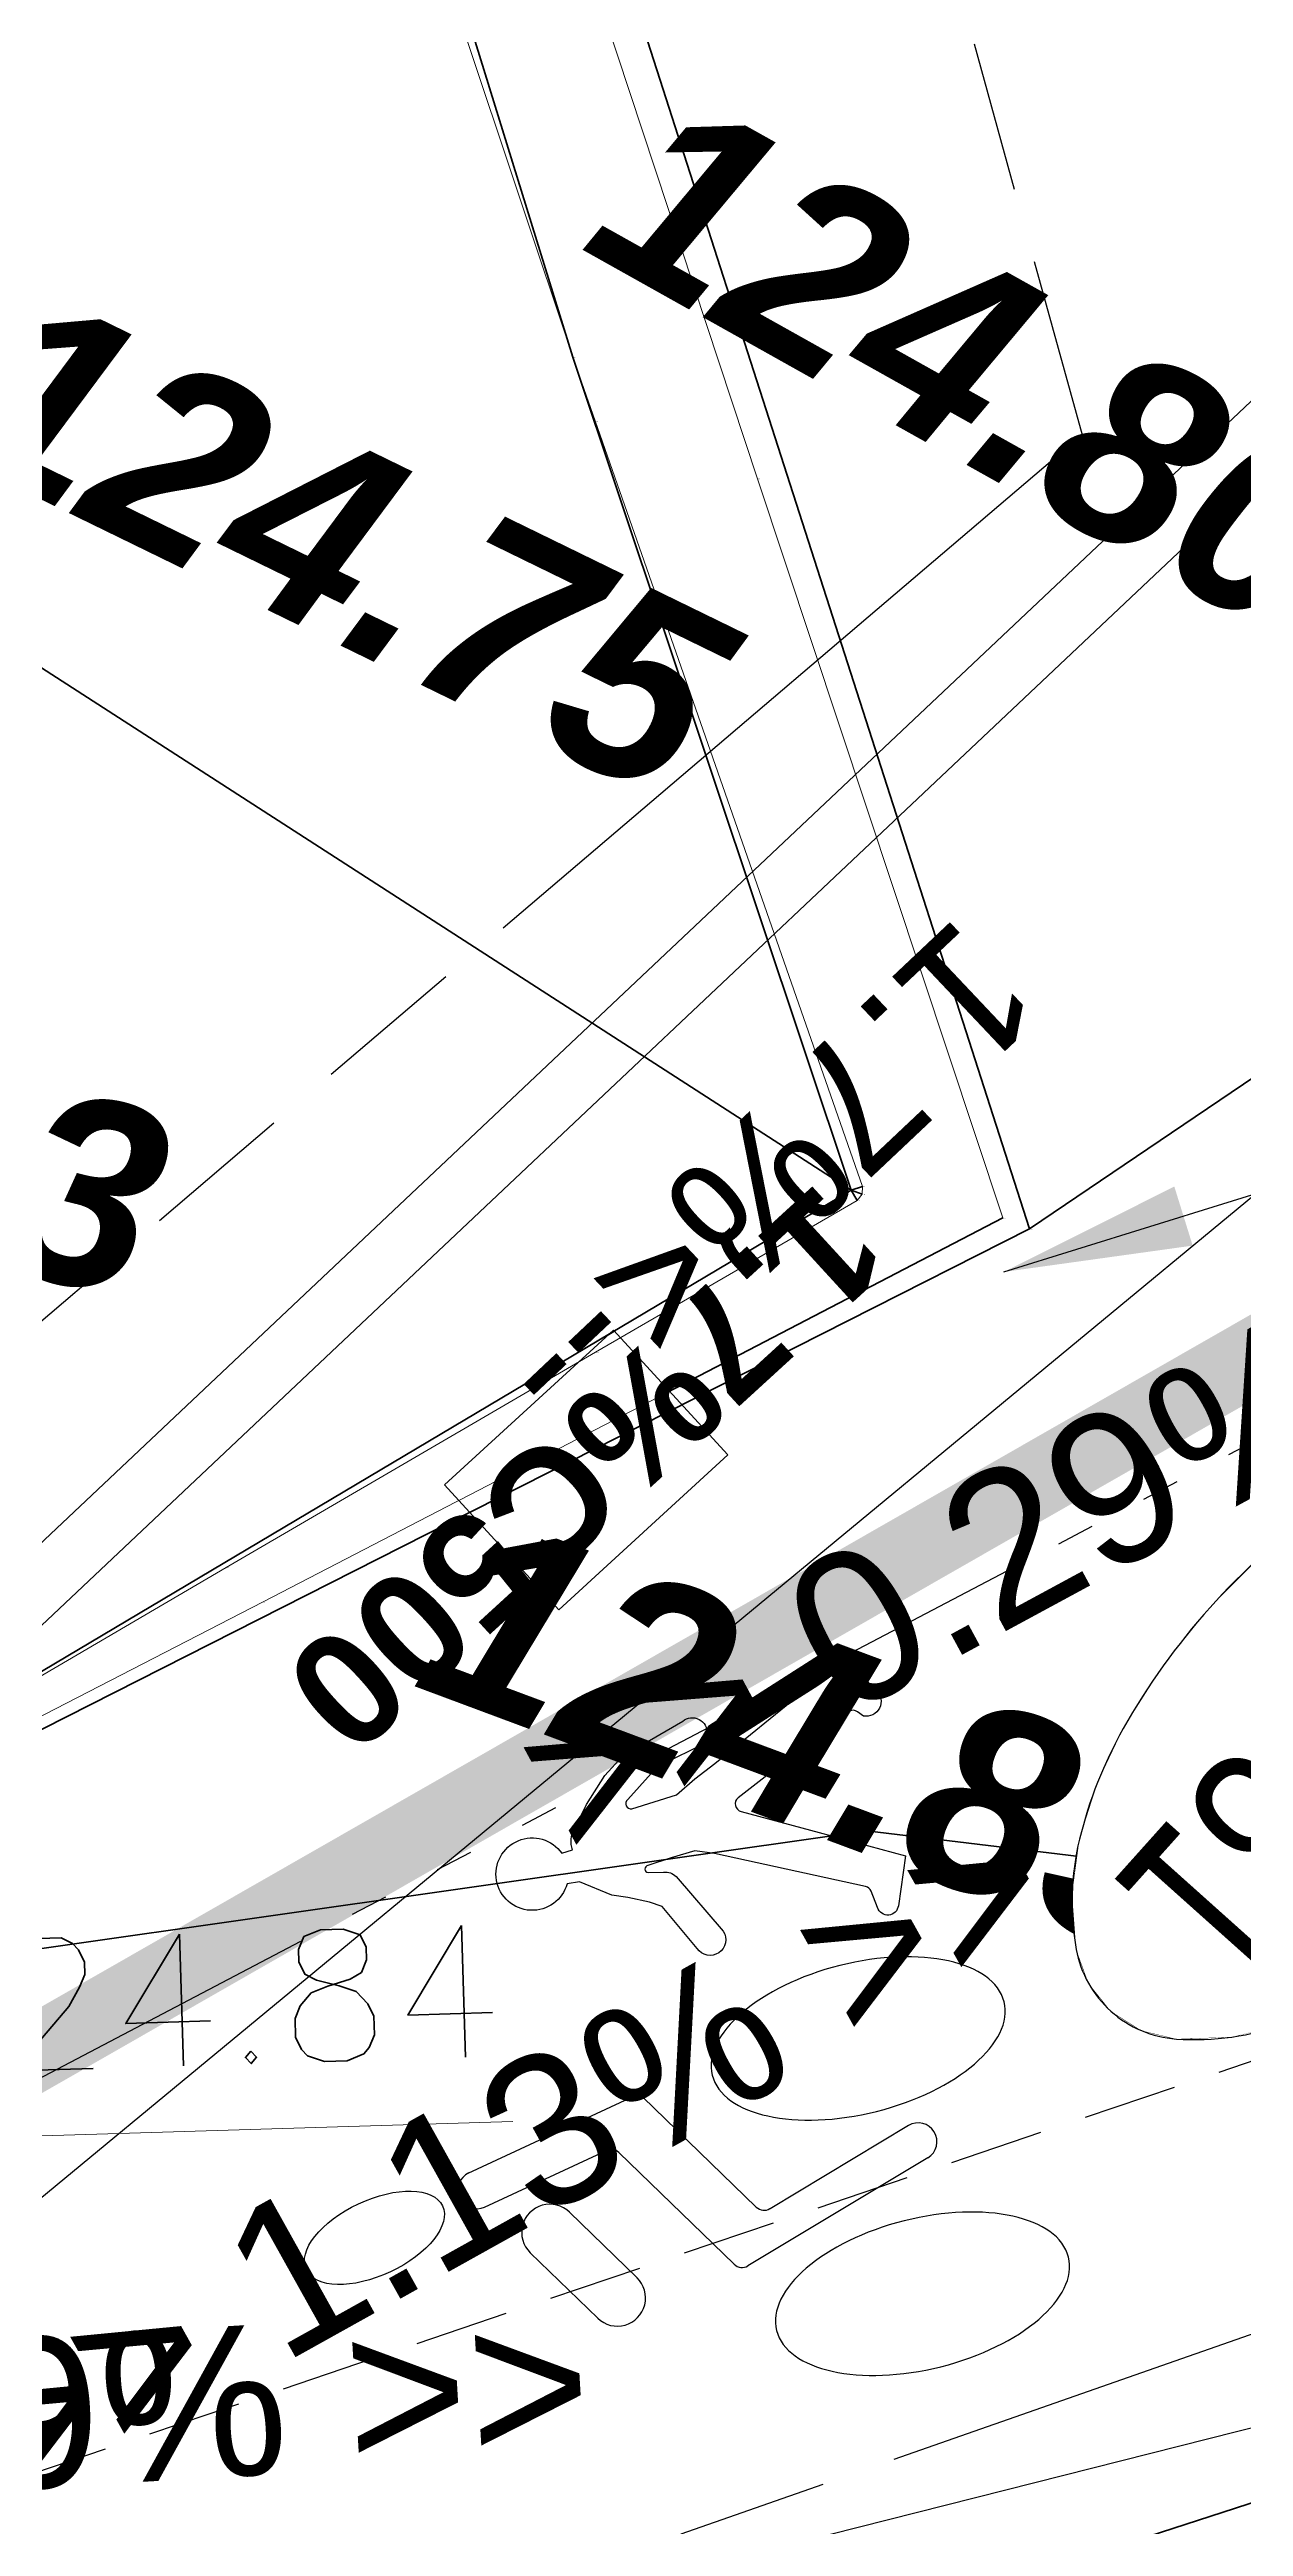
# Model space of a CAD drawing. Header units: metres. Extents: x -2858 to 512, y -1995 to 1252.
# Drawn here: x -1178.49 to -1175.31, y -910.06 to -903.48 of the extents above; entities that cross this region are included whole.
import ezdxf
from ezdxf import colors
from ezdxf.entities.mleader import LeaderData, LeaderLine
from ezdxf.enums import TextEntityAlignment as Align
from ezdxf.lldxf.tags import DXFTag
from ezdxf.math import Vec2, Vec3

# ---------------------------------------------------------------- set-up
doc = ezdxf.new("R2010")
doc.units = ezdxf.units.M
for name, pattern in [('AEP-2', [3.9, 2.5, -0.2, 0.4, -0.2, 0.4, -0.2]), ('CACHE', [0.375, 0.25, -0.125]), ('ECL-3', [1.82, 1.2, -0.155, 0, -0.155, 0, -0.155, 0, -0.155])]:
    doc.linetypes.add(name, pattern=pattern)
for name, color, linetype in [('--ui- Rsx Humides- EP texte', 5, 'Continuous'), ('04-NIV-COT', 1, 'Continuous'), ('05.2-EP-TXT', 5, 'Continuous'), ('07-AEP-RES', 94, 'AEP-2'), ('DWG_Projet_-_Pro - 1', 7, 'Continuous')]:
    doc.layers.add(name, color=color, linetype=linetype)
for name, color, linetype, lineweight, true_color in [('03-HCH-15x30-0 à 10cm', 7, 'Continuous', 0, 0xb3ffff), ('Ass - EP - Réseau', 5, 'Continuous', 0, 0x0000ff), ('Ass - EP - Textes - Tronçons', 5, 'Continuous', 0, 0x0000ff), ('Surface Projet - Textes - Altitudes', 7, 'Continuous', 0, 0x333399), ('Surface PROJET VOIRIE - Cotations - Cotation Points', 7, 'Continuous', 0, 0xc02000), ('Surface PROJET VOIRIE - Entrées en terre talus', 5, 'Continuous', 0, 0x0000ff), ("Surface PROJET VOIRIE - Réseaux d'écoulement", 7, 'Ligne écoulement', 70, 0x33cccc), ('Surface PROJET VOIRIE - Surfaces projet', 7, 'Continuous', 0, 0x333399), ('Surface PROJET VOIRIE - Textes - Altitudes', 7, 'Continuous', 0, 0x333399), ('Surface PROJET VOIRIE - Textes - Pente des côtés', 7, 'Continuous', 0, 0x333399)]:
    doc.layers.add(name, color=color, linetype=linetype, lineweight=lineweight, true_color=true_color)
for name, color, linetype, lineweight in [('04-NIV-MSQ', 255, 'Continuous', 0), ('05.2-EP-400PVC', 5, 'Continuous', 30), ('10-ECL-U1000R2V+TPC63', 32, 'ECL-3', 30), ('11-TEL-PVC28X2', 6, 'CACHE', 30), ('11-TEL-PVC45X3', 6, 'Continuous', 30)]:
    doc.layers.add(name, color=color, linetype=linetype, lineweight=lineweight)
doc.styles.add('Altitude Surfaces projet', font='arialbi.ttf', dxfattribs={"height": 0.5})
doc.styles.add('ARIAL', font='arial.ttf')
doc.styles.add('ARIAL GRAS', font='arialbd.ttf')
doc.styles.add('Cotation', font='romans.shx')
doc.styles.add('CoteHor.3', font='arial.ttf', dxfattribs={"height": 0.0017})
doc.styles.add('Mensura_Standard', font='arial.ttf', dxfattribs={"height": 1})
doc.styles.add('Pente en plan', font='arial.ttf', dxfattribs={"height": 0.35})
doc.styles.add('Pente Surfaces projet', font='arial.ttf', dxfattribs={"height": 0.4})
doc.styles.get("Standard").update_dxf_attribs({"font": 'arial.ttf'})
tags = doc.linetypes.add('Ligne écoulement', pattern='A,5,[">",Mensura_Standard,S=2,R=0,X=0,Y=-1],0', length=5).pattern_tags.tags
tags[13:14] = [DXFTag(74, 4), DXFTag(75, 0), DXFTag(340, '0'), DXFTag(46, 0.0), DXFTag(50, 0.0), DXFTag(44, 0.0), DXFTag(45, 0.0)]
doc.dimstyles.get("Standard").update_dxf_attribs({"dimtxt": 0.18, "dimasz": 0.18, "dimexe": 0.18, "dimexo": 0.0625, "dimgap": 0.09, "dimtad": 0, "dimtih": 1, "dimtoh": 1, "dimdec": 4, "dimzin": 0, "dimdsep": 46, "dimtxsty": 'Standard', "dimcen": 0.09, "dimadec": 0, "dimazin": 0, "dimtfac": 1, "dimtdec": 4, "dimtofl": 0, "dimtmove": 0, "dimatfit": 3, "dimfxl": 1, "dimtolj": 1, "dimtzin": 0, "dimarcsym": 0})

# ---------------------------------------------------------------- blocks, each defined once
blk = doc.blocks.new('cyciste')
at = {"layer": 'DWG_Projet_-_Pro - 1', "color": 7, "linetype": 'Continuous', "ltscale": 2}
for p, q in [((-0.1265, 0.3501), (0.1564, -0.0474)), ((-0.2073, 0.2911), (0, 0)), ((0.0005, -0.034), (-0.2363, -0.3892)), ((0.1567, -0.0701), (-0.0761, -0.4193)), ((0.1357, -0.8439), (-0.2338, -0.4257)), ((0.2106, -0.7776), (-0.0736, -0.4559))]:
    blk.add_line(p, q, dxfattribs=at)
at = {"layer": 'DWG_Projet_-_Pro - 1', "ltscale": 2, "flags": 128}
blk.add_lwpolyline([(-0.3184, -0.1416), (-0.1796, 0.0663, 1.000283), (-0.3043, 0.1496), (-0.4431, -0.0584, 1.0002)], format="xyb", close=True, dxfattribs=at)
at = {"layer": 'DWG_Projet_-_Pro - 1', "color": 7, "linetype": 'Continuous', "ltscale": 2}
for centre, radius, start, end in [((-0.1662, 0.3198), 0.05, 35.44569, 215.43357), ((-0.0245, -0.0174), 0.03, 326.34395, 35.35061), ((0.1401, -0.0589), 0.02, 326.33198, 35.3547), ((-0.2113, -0.4058), 0.03, 146.31397, 221.48828), ((-0.0511, -0.4359), 0.03, 146.30211, 221.45527), ((0.1731, -0.8107), 0.05, 221.46844, 41.45632)]:
    blk.add_arc(centre, radius, start, end, dxfattribs=at)
for centre, major_axis, start_param, end_param in [((-0.3406, 0.564), (-0.1164, 0.1627), 6.283185, 12.566361), ((0.414, -0.6042), (-0.1664, 0.3637), 0, 6.283175), ((-0.2225, -0.8955), (-0.1664, 0.3637), 0, 6.283175)]:
    blk.add_ellipse(centre, major_axis=major_axis, ratio=0.5, start_param=start_param, end_param=end_param, dxfattribs=at)
blk = doc.blocks.new('MENSURA_LEADER69', base_point=(-1134.9953, -929.2855))
at = {"layer": 'Surface PROJET VOIRIE - Cotations - Cotation Points'}
blk.add_line((-1134.9953, -929.2855), (-1133.1845, -929.2855), dxfattribs=at)
at = {"layer": 'Surface PROJET VOIRIE - Cotations - Cotation Points', "style": 'Cotation'}
blk.add_text('124.84', height=0.35, dxfattribs=at).set_placement((-1134.8495, -928.7605), align=Align.TOP_LEFT)
blk = doc.blocks.new('PENTE')
at = {"layer": 'Surface PROJET VOIRIE - Textes - Pente des côtés', "color": 24, "true_color": 0x993300, "style": 'Pente Surfaces projet'}
for s, rotation, p in [('>> 0.21% >>', 160.92499, (3039.2669, -595.1556)), ('>> 0.49% >>', 139.67628, (3044.2267, -596.6961)), ('>> 1.13% >>', 165.48731, (3042.755, -596.2518))]:
    blk.add_text(s, height=0.4, rotation=rotation, dxfattribs=at).set_placement(p, align=Align.MIDDLE_CENTER)
at = {"layer": 'Surface PROJET VOIRIE - Textes - Pente des côtés', "color": 96, "true_color": 0x008000, "style": 'Pente Surfaces projet'}
blk.add_text('>> 0.29% >>', height=0.4, rotation=164.77457, dxfattribs=at).set_placement((3040.4919, -596.4538), align=Align.MIDDLE_CENTER)
blk = doc.blocks.new('ALTI')
at = {"layer": 'Surface PROJET VOIRIE - Textes - Altitudes', "color": 24, "true_color": 0x993300, "style": 'Altitude Surfaces projet'}
for s, rotation, p in [('124.83', 111.38942, (3569.4511, -887.4379)), ('124.80', 102.56867, (3566.2949, -889.6168)), ('124.75', 105.82008, (3567.831, -890.5332))]:
    blk.add_text(s, height=0.5, rotation=rotation, dxfattribs=at).set_placement(p, align=Align.MIDDLE_LEFT)
at = {"layer": 'Surface PROJET VOIRIE - Textes - Altitudes', "color": 96, "true_color": 0x008000, "style": 'Altitude Surfaces projet'}
blk.add_text('124.83', height=0.5, rotation=117.93681, dxfattribs=at).set_placement((3570.1933, -890.578), align=Align.MIDDLE_LEFT)
blk = doc.blocks.new('NIV-HG')
h = blk.add_hatch(color=256)
edge = h.paths.add_edge_path()
edge.add_arc((0.1, -0.1), 0.0187, 180, 360)
edge.add_arc((0.1, -0.1), 0.0187, 0, 180)
blk.add_lwpolyline([(0.0812, -0.1, 1), (0.1187, -0.1, 1)], format="xyb", close=True)
at = {"layer": '04-NIV-MSQ', "flags": 128}
blk.add_lwpolyline([(0.175, -0.375), (0.1811, -0.3387), (0.1985, -0.3063), (0.2379, -0.2654), (0.2848, -0.2336), (0.3404, -0.2087), (0.3988, -0.1915), (0.4739, -0.1791), (0.55, -0.175), (0.6261, -0.1791), (0.7012, -0.1915), (0.7596, -0.2087), (0.8152, -0.2336), (0.8621, -0.2654), (0.9015, -0.3063), (0.9189, -0.3387), (0.925, -0.375), (0.9189, -0.4113), (0.9015, -0.4437), (0.8621, -0.4846), (0.8152, -0.5164), (0.7596, -0.5413), (0.7012, -0.5585), (0.6261, -0.5709), (0.55, -0.575), (0.4739, -0.5709), (0.3988, -0.5585), (0.3404, -0.5413), (0.2848, -0.5164), (0.2379, -0.4846), (0.1985, -0.4437), (0.1811, -0.4113)], close=True, dxfattribs=at)
blk.add_wipeout([(0.175, -0.375), (0.1811, -0.3387), (0.1985, -0.3063), (0.2379, -0.2654), (0.2848, -0.2336), (0.3404, -0.2087), (0.3988, -0.1915), (0.4739, -0.1791), (0.55, -0.175), (0.6261, -0.1791), (0.7012, -0.1915), (0.7596, -0.2087), (0.8152, -0.2336), (0.8621, -0.2654), (0.9015, -0.3063), (0.9189, -0.3387), (0.925, -0.375), (0.9189, -0.4113), (0.9015, -0.4437), (0.8621, -0.4846), (0.8152, -0.5164), (0.7596, -0.5413), (0.7012, -0.5585), (0.6261, -0.5709), (0.55, -0.575), (0.4739, -0.5709), (0.3988, -0.5585), (0.3404, -0.5413), (0.2848, -0.5164), (0.2379, -0.4846), (0.1985, -0.4437), (0.1811, -0.4113)]).dxf.layer = '04-NIV-MSQ'
blk.add_lwpolyline([(0.175, -0.375, 0.166601), (0.1985, -0.4437, 0.105514), (0.2848, -0.5164, 0.068239), (0.3988, -0.5585, 0.054409), (0.55, -0.575, 0.054409), (0.7012, -0.5585, 0.068239), (0.8152, -0.5164, 0.105514), (0.9015, -0.4437, 0.166601), (0.925, -0.375, 0.166601), (0.9015, -0.3063, 0.105514), (0.8152, -0.2336, 0.068239), (0.7012, -0.1915, 0.054409), (0.55, -0.175, 0.054409), (0.3988, -0.1915, 0.068239), (0.2848, -0.2336, 0.105514), (0.1985, -0.3063, 0.166601)], format="xyb", close=True)
at = {"style": 'ARIAL', "width": 0.75}
blk.add_attdef('COTE', text='', height=0.175, dxfattribs=at).set_placement((0.55, -0.375), align=Align.MIDDLE_CENTER)
blk = doc.blocks.new('ASSAI')
at = {"layer": 'Ass - EP - Réseau', "flags": 128}
for points in [[(1260.0129, -334.2165), (1247.4403, -333.1588)], [(1260.0045, -334.3764), (1247.4269, -333.3182)]]:
    blk.add_lwpolyline(points, dxfattribs=at)
at = {"layer": 'Surface PROJET VOIRIE - Entrées en terre talus', "flags": 128}
for points in [[(1252.075, -335.8626), (1252.5469, -335.0756), (1252.6333, -334.9188), (1253.6763, -333.0321), (1253.6763, -333.0321), (1253.6921, -333.0181), (1253.7132, -333.0174), (1254.4779, -333.2664), (1255.559, -333.6161), (1257.587, -334.2662)], [(1257.7286, -334.3093), (1255.5619, -333.4815), (1254.4559, -333.0622), (1253.4898, -332.6978), (1252.4605, -334.4949), (1251.7593, -335.7151)]]:
    blk.add_lwpolyline(points, dxfattribs=at)
at = {"layer": "Surface PROJET VOIRIE - Réseaux d'écoulement", "flags": 128}
for points in [[(1275.7632, -328.747), (1277.4452, -332.0378), (1277.7642, -334.1341), (1277.7642, -334.1354), (1277.764, -334.1354), (1277.764, -334.1354), (1277.6375, -334.1311), (1276.0817, -334.0777), (1274.4615, -333.9068), (1271.2104, -333.5639), (1270.4638, -333.4663), (1269.4192, -333.3878), (1268.7012, -333.294), (1263.1044, -332.5457), (1262.8882, -332.4021), (1258.6563, -331.3444), (1257.183, -331.2027), (1256.8491, -330.9221), (1256.5365, -330.4747), (1252.2012, -327.9529), (1251.8949, -327.7748)], [(1257.8715, -334.3555), (1257.8723, -334.353), (1257.8756, -334.3433), (1254.945, -331.8804), (1252.2012, -327.9529)], [(1253.4637, -332.6258), (1250.8421, -331.9675)], [(1259.2814, -334.7653), (1257.8756, -334.3433), (1257.7424, -334.2915), (1257.7364, -334.2891), (1254.4727, -333.0186), (1253.4637, -332.6258), (1251.682, -335.6699)], [(1253.4898, -332.6978), (1254.4559, -333.0622), (1254.4665, -333.0348), (1254.4727, -333.0186)], [(1253.6763, -333.0321), (1253.7037, -333.0477), (1254.1352, -335.7713), (1253.8825, -336.2181), (1253.4694, -336.9702), (1252.1957, -339.3009), (1249.7067, -343.7159), (1247.9102, -346.8439), (1243.9569, -353.7864), (1243.6297, -354.3655), (1243.3762, -354.8469), (1241.7397, -357.9164), (1241.7397, -357.9164), (1241.671, -357.973), (1241.581, -357.9626), (1239.8053, -356.9404)], [(1253.6921, -333.0181), (1253.7037, -333.0477)], [(1253.7132, -333.0174), (1253.7037, -333.0477)], [(1252.5469, -335.0756), (1253.7037, -333.0477)], [(1253.7037, -333.0477), (1252.5469, -335.0756)], [(1257.587, -334.2662), (1253.7037, -333.0477)], [(1252.5469, -335.0756), (1252.075, -335.8626), (1251.0961, -338.1809)]]:
    blk.add_lwpolyline(points, dxfattribs=at)
at = {"layer": 'Surface PROJET VOIRIE - Surfaces projet', "flags": 128}
for points in [[(1292.5216, -315.1478), (1289.6612, -321.1247), (1289.4599, -321.1208), (1288.6921, -322.7984), (1284.2281, -330.3428), (1283.2858, -331.4959), (1281.6258, -333.0287), (1279.9253, -333.8925), (1278.3927, -334.2637), (1276.0807, -334.2579), (1268.7012, -333.294), (1262.8882, -332.4021), (1258.6563, -331.3444), (1257.0939, -330.7989), (1251.8949, -327.7748), (1247.2337, -325.1421), (1240.1929, -320.6293), (1237.3695, -318.0317), (1232.5534, -323.998), (1236.4486, -324.8289), (1243.4732, -329.2611), (1243.5637, -330.5642), (1239.0492, -327.7556), (1235.0638, -333.6862)], [(1246.4585, -345.1604), (1250.9733, -338.254), (1248.619, -336.7518), (1250.1557, -334.7009), (1251.682, -335.6699), (1253.4637, -332.6258), (1257.8756, -334.3433), (1260.4081, -335.1035), (1260.4875, -335.1764), (1268.3367, -336.0194), (1275.713, -337.315), (1278.7685, -337.5253), (1281.4194, -336.586), (1283.25, -336.1011), (1285.8706, -333.3175), (1286.8124, -335.2101), (1287.0622, -337.6291), (1287.1728, -340.4567), (1288.6941, -340.6131), (1288.4236, -337.5123), (1288.0934, -334.944), (1286.6598, -331.8277), (1291.0344, -324.195), (1292.0928, -322.5235)], [(1241.6402, -357.8601), (1254.1352, -335.7713), (1264.3367, -337.3911), (1278.5596, -338.9217), (1286.4909, -340.1233), (1286.6016, -336.2783), (1285.5838, -334.0883), (1283.0711, -336.4301), (1278.8941, -337.6891), (1275.0842, -337.4426), (1267.2479, -336.1832), (1260.4875, -335.1764), (1253.7037, -333.0477), (1252.093, -335.8713), (1250.5712, -339.7272), (1246.7135, -345.176)]]:
    blk.add_lwpolyline(points, dxfattribs=at)
at = {"layer": 'Surface PROJET VOIRIE - Cotations - Cotation Points', "rotation": 133.5650505867652}
blk.add_blockref('MENSURA_LEADER69', (1257.3969, -333.3778), dxfattribs=at)
at = {"layer": 'Ass - EP - Textes - Tronçons', "style": 'Pente en plan'}
blk.add_text(' 1.7%<--', height=0.35, rotation=355.19082, dxfattribs=at).set_placement((1253.7441, -333.4954), align=Align.BOTTOM_CENTER)
at = {"layer": 'Surface PROJET VOIRIE - Textes - Altitudes', "color": 24, "true_color": 0x993300, "style": 'CoteHor.3'}
blk.add_text('124.83', height=0.0017, rotation=109.19397, dxfattribs=at).set_placement((1253.4627, -332.6228), align=Align.MIDDLE_LEFT)
at = {"layer": 'Surface PROJET VOIRIE - Textes - Altitudes', "color": 105, "true_color": 0x339966, "style": 'CoteHor.3'}
for s, p in [('124.89', (1253.4901, -332.6975)), ('124.88', (1253.6766, -333.0318)), ('124.88', (1253.6766, -333.0318)), ('124.88', (1253.6924, -333.0178)), ('124.88', (1253.7135, -333.0171)), ('124.88', (1254.4562, -333.0619)), ('124.88', (1254.4782, -333.2661)), ('124.87', (1255.5622, -333.4812)), ('124.87', (1255.5593, -333.6158)), ('124.86', (1252.4608, -334.4946)), ('124.85', (1252.6336, -334.9185)), ('124.85', (1252.5472, -335.0753))]:
    blk.add_text(s, height=0.0017, rotation=133.56505, dxfattribs=at).set_placement(p, align=Align.TOP_LEFT)
at = {"layer": 'Surface PROJET VOIRIE - Textes - Altitudes', "color": 96, "true_color": 0x008000, "style": 'CoteHor.3'}
blk.add_text('124.85', height=0.0017, rotation=111.43818, dxfattribs=at).set_placement((1253.7075, -333.0573), align=Align.MIDDLE_LEFT)
at = {"layer": 'Surface PROJET VOIRIE - Cotations - Cotation Points', "linetype": 'Continuous', "lineweight": 0}
blk.add_leader([(1253.595, -332.6002), (1252.2589, -331.8008)], dimstyle='Standard', override={"dimasz": 0.5}, dxfattribs=at)

msp = doc.modelspace()

# ---------------------------------------------------------------- linework, layer by layer
at = {"layer": '03-HCH-15x30-0 à 10cm', "const_width": 0.2, "flags": 128}
msp.add_lwpolyline([(-1189.4037, -948.9367), (-1191.0613, -943.396), (-1192.5209, -940.9618), (-1193.4232, -938.2456), (-1196.0861, -929.2213), (-1196.1406, -924.8134), (-1194.314, -921.052), (-1180.1071, -909.7109), (-1173.6082, -905.9897)], dxfattribs=at)
at = {"layer": '05.2-EP-400PVC', "flags": 128}
msp.add_lwpolyline([(-1183.6024, -976.2337), (-1188.9495, -949.3982), (-1195.3835, -928.7968), (-1195.4139, -925.0696), (-1179.5841, -910.0769), (-1169.809, -901.9924)], dxfattribs=at)
at = {"layer": '07-AEP-RES', "flags": 128}
msp.add_lwpolyline([(-1151.7977, -901.3272), (-1179.4855, -911.0195), (-1191.2589, -921.577), (-1195.2834, -926.4706), (-1195.1807, -927.894), (-1196.2274, -928.1645)], dxfattribs=at)
at = {"layer": '11-TEL-PVC45X3', "flags": 128}
msp.add_lwpolyline([(-1155.8395, -904.8811), (-1179.6558, -910.9039), (-1193.5758, -924.285), (-1193.752, -925.9014), (-1193.8075, -926.8226), (-1193.2458, -929.8109), (-1186.6227, -949.4518), (-1186.642, -949.9437), (-1185.1728, -959.7835), (-1182.499, -973.0997), (-1182.2132, -974.0682), (-1175.7067, -985.2723)], dxfattribs=at)

# ---------------------------------------------------------------- next in the draw order: leaders
at = {"layer": '--ui- Rsx Humides- EP texte', "color": 5, "linetype": 'ByBlock', "ltscale": 2}
ml = msp.add_multileader_mtext('Standard', dxfattribs=at)
ml.set_content('{\\fVerdana|b0|i0|c0|p34;\\LBassin de rétention type infiltration ballast\\l hyp 20ANS\\PVolume utile =152m3 V réel:456m3 surface au sol 347m²\\PSOIT HT REMPLISSAGE 1,31ml}', color=5)
ml.set_leader_properties()
ml.build(insert=Vec2(0, 0))
ml.multileader.update_dxf_attribs({"has_text_frame": 1, "text_right_attachment_type": 6, "dogleg_length": 0.36, "arrow_head_size": 1.04})
ctx = ml.context
ctx.base_point, ctx.char_height, ctx.arrow_head_size, ctx.landing_gap_size, ctx.plane_origin, ctx.plane_x_axis, ctx.plane_y_axis = Vec3(-1179.2421, -896.3174), 0.48, 1.04, 0.32, Vec3(-1194.9249, -921.9813), Vec3(-0.634365, -0.773033), Vec3(0.773033, -0.634365)
ctx.right_attachment = 6
notes = []
notes.append((ctx, [(0, (1, 1, 0), (-1179.0138, -896.0391), (-0.634365, -0.773033), 0.36, [(0, [(-1171.8908, -888.5925)], 0, [])])]))
ctx.mtext.insert, ctx.mtext.text_direction, ctx.mtext.rotation, ctx.mtext.flow_direction = Vec3(-1179.2135, -896.7549), Vec3(-0.634365, -0.773033), 0.043028, 5
ctx.mtext.has_bg_fill, ctx.mtext.bg_color, ctx.mtext.bg_scale_factor, ctx.mtext.bg_transparency, ctx.mtext.use_window_bg_color = 1, -1027028792, 1.5, 0, 1
for ctx, leaders in notes:
    for number, flags, end, landing, length, lines in leaders:
        leader = LeaderData()
        leader.index, (leader.has_last_leader_line, leader.has_dogleg_vector, leader.attachment_direction) = number, flags
        leader.last_leader_point, leader.dogleg_vector, leader.dogleg_length = Vec3(end), Vec3(landing), length
        for number, points, colour, breaks in lines:
            line = LeaderLine()
            line.index, line.vertices, line.color, line.breaks = number, Vec3.list(points), colors.encode_raw_color(colour), breaks
            leader.lines.append(line)
        ctx.leaders.append(leader)

# ---------------------------------------------------------------- next in the draw order: linework, layer by layer
at = {"linetype": 'Continuous', "ltscale": 2, "flags": 128}
msp.add_lwpolyline([(-1177.0789, -908.3486), (-1177.1118, -908.3537, -4.4428), (-1177.126, -908.2724), (-1177.0979, -908.2633, -0.2073), (-1177.0924, -908.2078), (-1177.0601, -908.1429), (-1177.0112, -908.066), (-1176.9651, -908.0146), (-1176.8045, -907.9211, -1.1674), (-1176.7648, -907.9893), (-1176.8437, -908.0288), (-1176.8889, -908.0608), (-1176.9506, -908.1296, 0.775), (-1176.9395, -908.1546), (-1176.8214, -908.1173), (-1176.7726, -908.0751), (-1176.719, -908.0341), (-1176.4771, -907.8373), (-1176.3955, -907.7724), (-1176.3764, -907.7559), (-1176.3322, -907.7969), (-1176.2899, -907.8397, -0.7471), (-1176.3242, -907.9078), (-1176.34, -907.8964, 0.2934), (-1176.3617, -907.895), (-1176.6576, -908.1249, 0.6073), (-1176.6495, -908.1616), (-1176.4421, -908.2171), (-1176.2124, -908.279), (-1176.2315, -908.4123, -0.8139), (-1176.2866, -908.417), (-1176.3042, -908.3731, 0.249), (-1176.3185, -908.361), (-1176.6631, -908.2855), (-1176.7201, -908.2736), (-1176.772, -908.2657), (-1176.8356, -908.2847), (-1176.8972, -908.3052, 0.874101), (-1176.8964, -908.3237), (-1176.8554, -908.3227, -0.2272), (-1176.8224, -908.3347), (-1176.6969, -908.4799, -0.9964), (-1176.7663, -908.5256), (-1176.8596, -908.4144), (-1176.8926, -908.4025), (-1176.9502, -908.3905), (-1176.9929, -908.3836), (-1177.0789, -908.3486)], format="xyb", dxfattribs=at)
at = {"layer": '10-ECL-U1000R2V+TPC63', "flags": 128}
msp.add_lwpolyline([(-1156.6064, -898.8505), (-1172.8624, -905.9058), (-1180.0521, -909.6786), (-1187.3826, -915.4664), (-1192.2834, -918.9885), (-1193.4466, -920.332), (-1194.8794, -922.1098), (-1195.6618, -923.516), (-1196.0098, -926.3446), (-1193.6775, -937.5406), (-1189.9268, -946.7182), (-1188.516, -956.5695), (-1186.7593, -966.5379), (-1184.1921, -975.5416), (-1181.1229, -981.7396), (-1175.0538, -990.0817), (-1174.944, -993.3142), (-1176.1369, -995.8801), (-1182.3311, -1000.0098), (-1178.8882, -1005.0254)], dxfattribs=at)
at = {"layer": '11-TEL-PVC28X2', "color": 0, "flags": 128}
msp.add_lwpolyline([(-1159.6737, -898.9646), (-1159.4028, -901.2094, -0.37262), (-1161.3559, -904.1059), (-1179.5879, -910.28), (-1193.6075, -923.5216), (-1195.0354, -927.3596), (-1189.1655, -944.2581), (-1187.6012, -949.7616), (-1184.9081, -965.7263), (-1183.7045, -971.7664), (-1179.9024, -980.3362), (-1175.0823, -988.0936), (-1165.2242, -999.8894), (-1153.2417, -990.9045)], format="xyb", dxfattribs=at)

# ---------------------------------------------------------------- next in the draw order: block references
at = {"ltscale": 2, "rotation": 79.54767679878363}
msp.add_blockref('cyciste', (-1177.0076, -909.0625), dxfattribs=at)

# ---------------------------------------------------------------- next in the draw order: texts
at = {"layer": '05.2-EP-TXT', "insert": (-1177.084, -907.2283), "char_height": 0.3, "attachment_point": 5, "rotation": 222.47555, "style": 'ARIAL GRAS', "bg_fill": 19, "box_fill_scale": 1.25, "bg_fill_color": 256, "bg_fill_transparency": 0}
msp.add_mtext_dynamic_manual_height_columns('1,7%%%C500', width=0.459396, gutter_width=7.5, heights=[0], dxfattribs=at)

# ---------------------------------------------------------------- next in the draw order: block references
at = {"layer": '05.2-EP-TXT', "rotation": 228.1617603435354}
msp.add_blockref('ASSAI', (-91.9684, -194.614), dxfattribs=at)

# ---------------------------------------------------------------- next in the draw order: block references
at = {"layer": 'Surface Projet - Textes - Altitudes', "rotation": 228.1617603435354}
msp.add_blockref('ALTI', (1864.6589, 1159.8136), dxfattribs=at)
at = {"layer": 'Surface PROJET VOIRIE - Textes - Pente des côtés', "rotation": 223.6617603435353}
msp.add_blockref('PENTE', (1435.5899, 760.2993), dxfattribs=at)

# ---------------------------------------------------------------- next in the draw order: block references
at = {"layer": '04-NIV-COT', "xscale": 2.600000000000001, "yscale": 2.600000000000001, "zscale": 2.600000000000001, "rotation": 228.1617603435354}
msp.add_blockref('NIV-HG', (-1173.3359, -907.5514), dxfattribs=at).add_auto_attribs({'COTE': '124.81'})

# ---------------------------------------------------------------- next in the draw order: linework, layer by layer
at = {"layer": '07-AEP-RES', "color": 4, "flags": 128}
msp.add_lwpolyline([(-1158.4195, -907.4713), (-1161.0409, -890.6845), (-1159.5722, -889.1869), (-1161.616, -874.2488), (-1177.6446, -879.3833), (-1180.5724, -881.1781), (-1180.9632, -885.6038), (-1175.7433, -904.5015), (-1200.7402, -925.8024), (-1203.4568, -927.9624), (-1197.1134, -933.8657)], dxfattribs=at)

doc.saveas('drawing.dxf')
